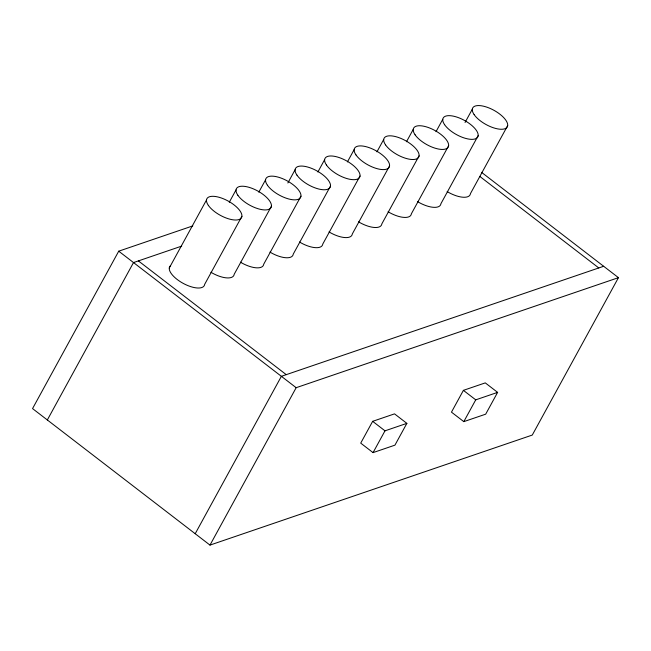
<?xml version="1.0" encoding="UTF-8"?>
<svg xmlns="http://www.w3.org/2000/svg" width="651" height="651" viewBox="0 0 651 651"><rect width="100%" height="100%" fill="white"/><g stroke="black" fill="none" stroke-linecap="round" stroke-linejoin="round"><path stroke-width="0.98" d="M192.802 225.897L118.726 251.188L32.55 408.592L209.988 545.099L532.274 435.063L618.45 277.66L481.512 172.312M47.336 419.968L133.512 262.565L181.67 246.119M169.284 267.976L206.513 199.979M229.274 202.258L236.044 189.897M241.887 216.352L204.666 284.349A19.701 8.137 28.7 0 1 183.143 283.348A19.701 8.137 28.7 0 1 170.489 265.722M258.805 192.175L265.575 179.814M271.426 206.269L234.197 274.266A19.701 8.137 28.7 0 1 210.9 272.248M287.856 182.98L295.106 169.732M300.957 196.187L263.728 264.184A19.701 8.137 28.7 0 1 240.431 262.166M317.875 172.01L324.637 159.65M330.488 186.105L293.259 254.102A19.701 8.137 28.7 0 1 269.962 252.083M347.406 161.928L354.177 149.567M360.019 176.022L322.79 244.019A19.701 8.137 28.7 0 1 299.493 242.001M376.937 151.846L383.708 139.485M389.55 165.932L352.321 233.937A19.701 8.137 28.7 0 1 329.024 231.911M406.468 141.763L413.239 129.403M195.202 533.722L281.378 376.319L603.664 266.283M419.081 155.849L381.852 223.854A19.701 8.137 28.7 0 1 358.563 221.828M435.999 131.681L442.77 119.32M209.988 545.099L296.164 387.695L618.45 277.66M448.612 145.767L411.383 213.772A19.701 8.137 28.7 0 1 388.094 211.746M465.05 122.486L472.3 109.238M478.143 135.685L440.922 203.69A19.701 8.137 28.7 0 1 417.625 201.664M507.674 125.602L470.453 193.599A19.701 8.137 28.7 0 1 447.156 191.581M372.657 421.335L360.719 443.128L373.056 452.624L394.937 445.154L406.867 423.362L394.53 413.865L372.657 421.335L384.993 430.832L406.867 423.362M373.056 452.624L384.993 430.832M463.398 390.356L451.468 412.148L463.805 421.636L485.687 414.174L497.616 392.374L485.28 382.886L463.398 390.356L475.735 399.844L497.616 392.374M463.805 421.636L475.735 399.844M479.844 176.454L598.782 267.952M138.394 260.896L286.261 374.65M118.726 251.188L296.164 387.695M208.353 205.366A19.701 8.137 28.7 0 0 238.99 219.542A19.701 8.137 28.7 0 0 225.27 199.588A19.701 8.137 28.7 0 0 208.353 205.366M237.884 195.284A19.701 8.137 28.7 0 0 268.521 209.459A19.701 8.137 28.7 0 0 254.801 189.506A19.701 8.137 28.7 0 0 237.884 195.284M267.415 185.201A19.701 8.137 28.7 0 0 298.052 199.377A19.701 8.137 28.7 0 0 284.332 179.424A19.701 8.137 28.7 0 0 267.415 185.201M296.946 175.119A19.701 8.137 28.7 0 0 327.583 189.295A19.701 8.137 28.7 0 0 313.863 169.341A19.701 8.137 28.7 0 0 296.946 175.119M326.476 165.037A19.701 8.137 28.7 0 0 357.114 179.212A19.701 8.137 28.7 0 0 343.394 159.259A19.701 8.137 28.7 0 0 326.476 165.037M356.007 154.954A19.701 8.137 28.7 0 0 386.645 169.13A19.701 8.137 28.7 0 0 372.925 149.177A19.701 8.137 28.7 0 0 356.007 154.954M385.547 144.872A19.701 8.137 28.7 0 0 416.176 159.047A19.701 8.137 28.7 0 0 402.456 139.094A19.701 8.137 28.7 0 0 385.547 144.872M415.078 134.79A19.701 8.137 28.7 0 0 445.715 148.965A19.701 8.137 28.7 0 0 431.987 129.012A19.701 8.137 28.7 0 0 415.078 134.79M444.609 124.699A19.701 8.137 28.7 0 0 475.246 138.883A19.701 8.137 28.7 0 0 461.518 118.93A19.701 8.137 28.7 0 0 444.609 124.699M474.14 114.617A19.701 8.137 28.7 0 0 504.777 128.792A19.701 8.137 28.7 0 0 491.057 108.847A19.701 8.137 28.7 0 0 474.14 114.617"/></g></svg>
